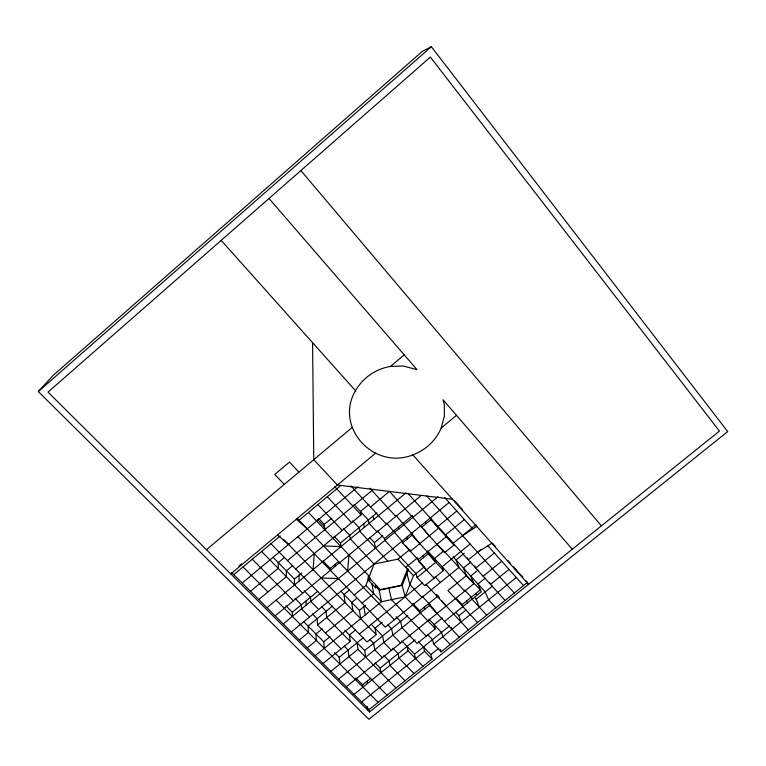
<?xml version="1.0" encoding="UTF-8"?>
<svg xmlns="http://www.w3.org/2000/svg" width="766" height="766" viewBox="0 0 766 766"><rect width="100%" height="100%" fill="white"/><g stroke="black" fill="none" stroke-linecap="round" stroke-linejoin="round"><path stroke-width="1.15" d="M313.055 569.665L314.242 553.617M347.63 570.996L348.961 555.024M404.218 354.869L390.488 366.435A47.865 45.778 -21.2 0 0 358.833 385.643C329.811 423.847 373.818 473.493 415.881 453.616A47.865 45.778 -21.2 0 0 441.178 428.06L444.347 416.445L444.347 404.477L443.026 399.756L572.269 549.241M354.208 595.01L365.899 585.444L374.095 564.054L398.014 559.151L409.839 549.481L410.375 551.328L438.602 528.234L437.941 526.481L456.775 511.056M407.541 568.87L401.087 585.348L380.29 589.628L368.111 576.855M396.051 616.707L400.57 621.427L402.035 627.727L417.144 643.488L435.356 628.8L405.118 596.829L402.227 585.425L408.632 569.1M424.374 566.763L413.458 575.659L405.118 596.829L381.478 601.722L315.19 655.734M38.3 391.56L53.074 375.484L422.171 51.494L431.335 46.707L727.7 431.574L368.877 719.293L38.3 391.56L431.335 46.707M370.304 577.937L368.369 579.546L368.992 580.762L370.591 579.46M375.369 586.21L375.675 587.761L375.369 586.21L379.16 590.184L381.478 601.722L365.899 585.444M206.466 549.72L352.293 427.342M238.954 566.074L241.625 563.843M230.777 573.906L375.666 453.118M233.764 574.672L280.27 535.932M299.018 520.305L340.736 485.539M242.152 583.022L357.866 486.812M284.32 557.571L278.278 562.589L278.182 568.324L250.472 591.304M324.803 529.651L324.286 524.384L331.87 518.094M441.178 428.06L456.507 415.335M287.47 560.626L373.425 489.311M292.775 565.538L286.379 570.833L286.398 576.654L258.745 599.539M368.982 504.363L360.413 511.458L361.073 514.857L295.657 568.994M370.505 507.054L389.425 491.389L444.529 552.736L453.922 545.086L453.194 543.276L446.281 536.688L445.592 534.907L464.387 519.549M294.556 584.937L294.431 579.029L301.727 573.006M323.558 545.899L340.966 546.618L340.477 542.97L376.882 512.894M266.961 607.725L406.037 492.883M330.376 570.335L330.184 568.41L338.658 561.43M275.128 615.854L421.195 495.506M375.541 548.054L374.382 542.606L382.684 535.779M292.382 616.419L292.325 612.235L317.794 591.275M470.094 543.994L442.116 566.744L443.476 570.565L424.766 585.77L417.068 577.526L415.938 573.638L384.886 540.375L384.455 538.575L412.501 515.508L413.056 517.213M283.248 623.936L438.133 496.607M291.31 631.96L449.125 502.506M446.281 536.688L418.121 559.678L402.581 542.922L411.984 535.204L411.438 533.423L419.768 543.64M421.415 527.468L430.865 519.721L430.233 517.998L438.602 528.234M349.43 590.031L344.001 594.483L345.006 602.545L317.536 625.027L341.148 648.85M332.473 606.117L308.124 626.071L308.42 632.496L299.324 639.936M367.766 578.234L369.346 576.932L369.633 578.454M356.238 598.773L351.728 602.459L352.867 610.636L325.454 633.022M322.256 628.809L315.965 633.951L316.358 640.453L307.281 647.864M374.718 586.766L376.307 585.463M362.05 603.139L373.712 593.602L371.864 583.769M405.76 567.434L417.556 557.801L418.696 561.564L434.111 578.177M418.696 561.564L428.108 553.895L427.485 552.027L411.984 535.204M360.681 618.669L359.417 610.387L365.717 605.245M324.248 648.362L323.759 641.774L330.031 636.661M443.849 550.888L434.523 558.491L435.816 562.254L417.068 577.526M453.194 543.276L475.954 524.72L476.787 526.462L462.559 535.645M355.702 629.863L349.411 634.985L350.225 641.468L323.051 663.567M359.321 634.076L422.65 582.572M464.263 553.263L456.038 559.956L458.949 567.405L385.269 627.191L297.888 536.679M339.884 664.026L339.204 657.285L363.343 637.676M382.215 622.346L375.014 628.197L376.154 634.593L367.058 641.975L270.925 543.716M330.864 671.342L357.981 649.338L357.071 642.779M480.981 549.528L468.256 559.86L467.375 557.763M470.697 562.1L463.401 568.018L466.437 575.582L480.426 589.82L462.09 604.613L462.836 606.643M365.688 657.171L364.683 650.525L407.79 615.577M420.333 612.915L419.758 610.856L438.066 596.034L439.54 597.853M338.629 679.069L429.506 605.485L428.903 603.455L437.022 613.48M466.437 575.582L447.928 590.567L477.553 622.519M494.338 552.985L475.715 568.066L474.805 565.94M478.003 570.143L470.717 576.032L473.867 583.711L346.347 686.757M483.126 576.233L501.711 561.21M485.261 578.139L477.994 583.998L481.249 591.792L444.491 621.427M380.951 672.663L380.156 668.115L415.143 639.888M442.26 617.999L434.102 624.587L435.356 628.8M362.969 687.159L362.653 684.823L370.696 678.331M354.016 694.389L408.067 650.803L407.043 646.427M509.036 569.387L490.489 584.343L489.637 582.419M479.392 607.218L476.174 599.203L492.471 586.076M461.055 621.973L458.872 615.768L466.101 609.947M415.565 658.578L414.483 654.145L449.623 625.841M361.638 701.972L424.623 651.292L423.464 646.916M525.926 580.666L527.487 582.419L441.12 651.77L433.7 643.986L516.313 577.507M369.557 711.949L48.019 392.115L430.368 57.086L719.456 431.095L369.557 711.949L369.212 709.517L432.062 659.047L430.846 654.614L438.928 648.122M477.582 552.286L491.801 543.266M379.16 590.184L402.227 585.425M390.488 366.435L403.069 365.976L417.01 369.652L269.01 198.48M321.117 577.966L338.371 578.617M452.457 499.231L337.394 485.022L313.763 459.667L312.585 342.68M277.522 534.946L288.543 544.444M296.365 519.233L307.252 528.894M436.879 544.367L442.978 550.074M231.705 572.623L369.212 709.517M285.9 605.791L292.325 612.235M355.797 677.948L362.653 684.823M243.023 566.964L267.937 591.927M276.143 600.151L378.126 702.345M303.384 621.312L323.759 641.774M334.589 652.651L339.204 657.285M294.996 598.294L301.402 604.767L301.536 608.893L309.56 616.984M252.301 559.228L293.464 600.755M387.069 695.174L348.923 656.692L348.128 650.037L344.288 646.159M312.404 613.92L317.124 618.698L317.536 625.027M304.112 590.778L310.498 597.279L310.718 601.348L318.713 609.477M375.129 663.002L380.156 668.115M261.599 551.482L302.666 593.171M350.225 641.468L326.67 617.549L326.144 611.306L321.433 606.509M357.981 649.338L396.032 687.973M273.385 557.6L294.431 579.029M344.786 630.274L364.683 650.525M383.833 655.505L389.099 660.905L389.971 665.395L405.003 680.763M382.378 657.64L374.737 649.836L373.626 643.268L369.825 639.38M392.805 648.256L398.061 653.666L399.009 658.109L414.004 673.544M283.583 539.331L376.154 634.593M391.436 650.315L383.823 642.482L382.588 636.01L371.204 624.271M340.889 591.266L359.417 610.387M401.796 640.989L414.483 654.145M322.974 560.932L330.184 568.41M400.513 642.98L392.92 635.119L391.57 628.723L387.797 624.807M408.067 650.803L423.024 666.305M418.523 641.745L430.846 654.614M296.988 518.189L394.413 619.78M424.623 651.292L432.062 659.047M368.034 579.757L375.675 587.761M334.091 536.257L340.477 542.97M427.533 634.478L432.474 639.658L433.7 643.986M284.263 484.428L274.764 474.451L289.471 462.07L298.931 472.115M317.248 519.338L324.545 527.008M308.43 512.464L369.356 576.425M426.241 636.153L391.474 599.654L388.917 588.173M318.646 518.458L324.286 524.384M343.369 528.578L349.746 535.319L350.311 538.9L374.095 564.054M428.903 619.081L441.494 632.4L442.796 636.661L450.197 644.484M412.96 603.665L419.758 610.856M317.852 504.603L342.278 530.417M369.7 537.617L374.382 542.606M352.676 520.87L359.034 527.65L359.675 531.173L387.912 561.219M422.123 596.235L430.396 605.044M327.312 496.732L351.661 522.642M421.951 597.432L409.915 584.64L406.909 573.495M429.506 605.485L459.294 637.178M398.014 559.151L413.458 575.659M455.617 612.283L458.872 615.768M354.036 504.612L368.331 519.951L369.059 523.417L376.996 531.92M377.389 530.991L384.455 538.575M436.563 594.416L438.066 596.034M334.78 486.688L361.073 514.857M425.858 584.257L468.409 629.853M386.734 523.293L402.073 541.102L402.581 542.922M456.172 598.227L462.09 604.613M350.799 485.797L386.39 524.183M435.107 576.741L440.412 582.457M396.099 515.575L413.764 535.941M464.608 590.012L471.243 597.221L472.028 599.223L486.707 615.165M369.767 488.162L395.802 516.437M427.639 551.013L464.627 591.18M428.108 553.895L443.476 570.565M474.566 597.451L476.174 599.203M444.606 551.721L473.867 583.711M495.889 607.792L488.593 599.816L485.223 591.917L453.07 556.71M408.402 493.955L505.081 600.41M430.865 519.721L453.922 545.086M426.767 495.966L514.302 592.999M444.606 497.46L471.952 527.994M487.664 545.536L523.542 585.588M454.075 500.217L462.674 509.85M492.481 543.218L495.602 546.713M508.107 560.712L510.443 563.336M513.574 566.84L516.629 570.249M520.459 574.548L522.805 577.171M513.862 567.405L519.97 574.241M221.183 240.39L355.807 391.053M412.587 454.611L528.511 584.362L527.487 582.419M300.866 170.559L601.387 525.869M423.608 529.124L429.171 535.941M427.485 552.027L435.816 562.254M420.199 562.234L426.432 569.894M405.53 545.363L410.375 551.328M441.762 600.592L446.205 606.059M475.83 593.526L476.644 595.508M466.666 600.917L467.432 602.938M425.532 521.857L426.135 523.599M451.222 627.22L451.921 629.326M422.803 555.857L423.397 557.734M440.469 649.587L441.12 651.77M406.756 537.263L407.282 539.063M424.326 607.151L424.919 609.2M398.454 527.065L398.942 528.818M372.994 516.102L373.76 519.53M363.678 523.8L364.367 527.295M368.714 579.23L368.992 580.762M363.917 606.72L365.258 614.945M367.115 681.223L367.46 683.54M367.067 706.386L367.556 709.91M334.799 564.599L335.02 566.514M305.95 601.023L306.122 605.121M298.989 575.266L299.171 581.126"/></g></svg>
